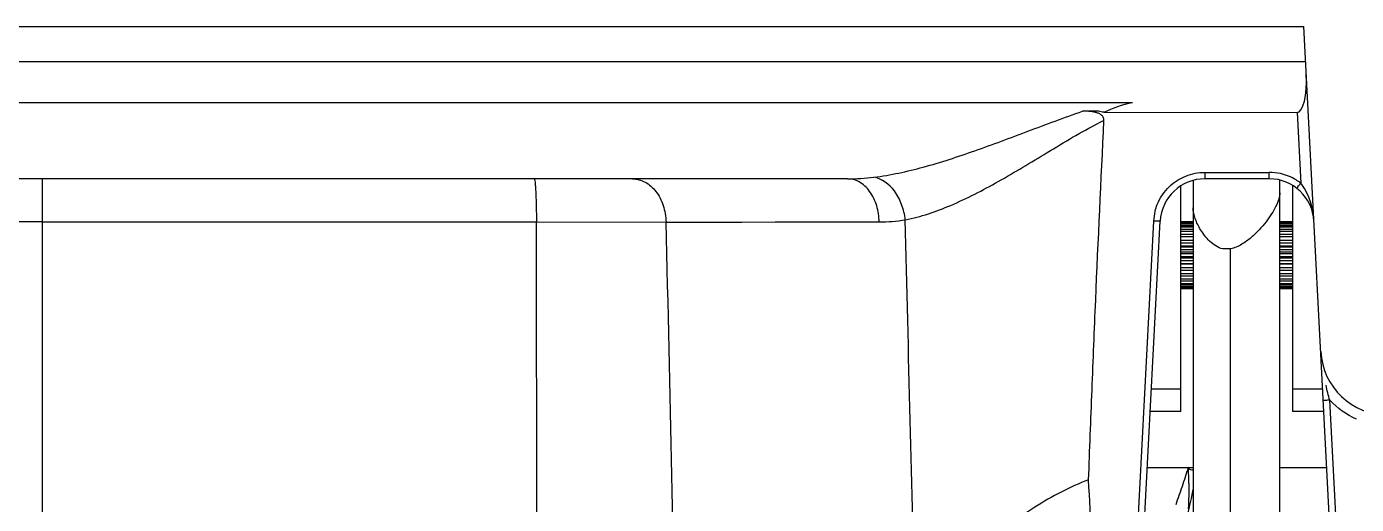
# Model space of a CAD drawing. Header units: millimetres. Extents: x -73584 to -37571, y -61249 to -50748.
# Drawn here: x -54534.3 to -54474.7, y -59219.9 to -59198.5 of the extents above; entities that cross this region are included whole.
import ezdxf

# ---------------------------------------------------------------- set-up
doc = ezdxf.new("R2010")
doc.units = ezdxf.units.MM
doc.header["$LTSCALE"] = 200
doc.layers.add('DIM', color=3, linetype='Continuous')

# ---------------------------------------------------------------- blocks, each defined once
blk = doc.blocks.new('12586')
at = {"color": 7, "linetype": 'Continuous'}
for p, q in [((-40178.848, -54872.11), (-40064.445, -54872.11)), ((-40063.17, -54896.429), (-40064.445, -54872.11)), ((-40064.362, -54873.691), (-40178.931, -54873.691)), ((-40171.035, -54875.502), (-40072.109, -54875.502)), ((-40073.403, -54875.936), (-40064.743, -54875.956)), ((-40064.743, -54875.956), (-40064.577, -54879.115)), ((-40068.876, -54878.634), (-40065.986, -54878.634)), ((-40068.876, -54878.634), (-40068.876, -54878.921)), ((-40065.986, -54878.921), (-40065.986, -54878.634)), ((-40084.872, -54878.921), (-40158.409, -54878.921)), ((-40120.933, -54915.888), (-40120.934, -54878.921)), ((-40069.949, -54889.334), (-40069.949, -54879.234)), ((-40069.399, -54879), (-40069.399, -54896.055)), ((-40065.986, -54878.921), (-40068.876, -54878.921)), ((-40065.516, -54882.111), (-40065.516, -54878.979)), ((-40064.949, -54879.211), (-40064.949, -54889.334)), ((-40120.934, -54880.851), (-40122.36, -54880.851)), ((-40120.934, -54880.851), (-40098.812, -54880.851)), ((-40098.812, -54880.851), (-40093.004, -54880.855)), ((-40098.755, -54915.886), (-40098.812, -54880.851)), ((-40093.004, -54880.855), (-40083.458, -54880.851)), ((-40071.172, -54880.813), (-40071.97, -54896.026)), ((-40071.708, -54896.755), (-40070.873, -54880.816)), ((-40069.949, -54880.837), (-40069.399, -54880.837)), ((-40069.949, -54880.85), (-40069.399, -54880.85)), ((-40069.949, -54880.889), (-40069.399, -54880.889)), ((-40069.949, -54880.929), (-40069.399, -54880.929)), ((-40069.949, -54881.004), (-40069.399, -54881.004)), ((-40069.949, -54881.069), (-40069.399, -54881.069)), ((-40069.949, -54881.177), (-40069.399, -54881.177)), ((-40065.516, -54880.837), (-40064.949, -54880.837)), ((-40065.516, -54880.85), (-40064.949, -54880.85)), ((-40065.516, -54880.889), (-40064.949, -54880.889)), ((-40065.516, -54880.929), (-40064.949, -54880.929)), ((-40065.516, -54881.004), (-40064.949, -54881.004)), ((-40065.516, -54881.069), (-40064.949, -54881.069)), ((-40065.516, -54881.177), (-40064.949, -54881.177)), ((-40069.949, -54881.264), (-40069.399, -54881.264)), ((-40069.949, -54881.401), (-40069.399, -54881.401)), ((-40069.949, -54881.506), (-40069.399, -54881.506)), ((-40069.949, -54881.665), (-40069.399, -54881.665)), ((-40069.949, -54881.784), (-40069.399, -54881.784)), ((-40065.516, -54881.264), (-40064.949, -54881.264)), ((-40065.516, -54881.401), (-40064.949, -54881.401)), ((-40065.516, -54881.506), (-40064.949, -54881.506)), ((-40065.516, -54881.665), (-40064.949, -54881.665)), ((-40065.516, -54881.784), (-40064.949, -54881.784)), ((-40069.399, -54881.932), (-40069.949, -54881.932)), ((-40069.949, -54881.959), (-40069.399, -54881.959)), ((-40069.949, -54882.086), (-40069.399, -54882.086)), ((-40069.399, -54882.198), (-40069.949, -54882.198)), ((-40069.949, -54882.269), (-40069.399, -54882.269)), ((-40069.949, -54882.399), (-40069.399, -54882.399)), ((-40067.724, -54896.055), (-40067.723, -54882.057)), ((-40064.949, -54881.932), (-40065.516, -54881.932)), ((-40065.516, -54881.959), (-40064.949, -54881.959)), ((-40065.516, -54882.086), (-40064.949, -54882.086)), ((-40065.516, -54882.557), (-40065.516, -54882.111)), ((-40064.949, -54882.198), (-40065.516, -54882.198)), ((-40065.516, -54882.269), (-40064.949, -54882.269)), ((-40065.516, -54882.399), (-40064.949, -54882.399)), ((-40069.399, -54882.47), (-40069.949, -54882.47)), ((-40069.949, -54882.582), (-40069.399, -54882.582)), ((-40069.949, -54882.709), (-40069.399, -54882.709)), ((-40069.399, -54882.736), (-40069.949, -54882.736)), ((-40069.949, -54882.884), (-40069.399, -54882.884)), ((-40069.949, -54883.003), (-40069.399, -54883.003)), ((-40064.949, -54882.47), (-40065.516, -54882.47)), ((-40065.516, -54896.056), (-40065.516, -54882.557)), ((-40065.516, -54882.582), (-40064.949, -54882.582)), ((-40065.516, -54882.709), (-40064.949, -54882.709)), ((-40064.949, -54882.736), (-40065.516, -54882.736)), ((-40065.516, -54882.884), (-40064.949, -54882.884)), ((-40065.516, -54883.003), (-40064.949, -54883.003)), ((-40069.949, -54883.162), (-40069.399, -54883.162)), ((-40069.949, -54883.267), (-40069.399, -54883.267)), ((-40069.949, -54883.404), (-40069.399, -54883.404)), ((-40069.949, -54883.491), (-40069.399, -54883.491)), ((-40069.949, -54883.599), (-40069.399, -54883.599)), ((-40065.516, -54883.162), (-40064.949, -54883.162)), ((-40065.516, -54883.267), (-40064.949, -54883.267)), ((-40065.516, -54883.404), (-40064.949, -54883.404)), ((-40065.516, -54883.491), (-40064.949, -54883.491)), ((-40065.516, -54883.599), (-40064.949, -54883.599)), ((-40069.949, -54883.664), (-40069.399, -54883.664)), ((-40069.949, -54883.739), (-40069.399, -54883.739)), ((-40069.949, -54883.779), (-40069.399, -54883.779)), ((-40069.949, -54883.818), (-40069.399, -54883.818)), ((-40069.949, -54883.831), (-40069.399, -54883.831)), ((-40065.516, -54883.664), (-40064.949, -54883.664)), ((-40065.516, -54883.739), (-40064.949, -54883.739)), ((-40065.516, -54883.779), (-40064.949, -54883.779)), ((-40065.516, -54883.818), (-40064.949, -54883.818)), ((-40065.516, -54883.831), (-40064.949, -54883.831)), ((-40069.949, -54888.334), (-40071.267, -54888.334)), ((-40063.595, -54888.334), (-40064.949, -54888.334)), ((-40062.927, -54895.358), (-40063.269, -54888.829)), ((-40069.949, -54889.334), (-40071.319, -54889.334)), ((-40063.542, -54889.334), (-40064.949, -54889.334)), ((-40071.45, -54891.834), (-40069.399, -54891.834)), ((-40065.516, -54891.834), (-40063.411, -54891.834))]:
    blk.add_line(p, q, dxfattribs=at)
for points in [[(-40093.004, -54880.855), (-40091.252, -54880.855), (-40089.605, -54880.854), (-40088.118, -54880.852), (-40086.659, -54880.852), (-40085.089, -54880.851), (-40083.458, -54880.851)], [(-40069.759, -54894.289), (-40069.679, -54894.057), (-40069.609, -54893.804), (-40069.541, -54893.532), (-40069.474, -54893.226), (-40069.41, -54892.893), (-40069.399, -54892.831)]]:
    blk.add_lwpolyline(points, dxfattribs=at)
for centre, radius, start, end in [((-40065.928, -54891.539), 16.963, 116.12428, 117.01621), ((-40084.874, -54869.116), 9.805, 270.0076, 276.90402), ((-40065.987, -54880.943), 2.309, 77.43152, 89.97567), ((-40065.991, -54880.947), 2.314, 58.61975, 77.34678), ((-40068.876, -54880.921), 2, 90, 177), ((-40065.986, -54880.921), 2, 3.00009, 90), ((-40065.987, -54880.936), 2.302, 52.24551, 58.56856), ((-40066.118, -54880.36), 1.98, 36.90525, 38.93332), ((-40068.868, -54880.936), 2.308, 165.91736, 176.95635), ((-40067.899, -54886.06), 4.007, 87.48674, 92.51309), ((-40060.687, -54886.487), 3, 183, 270), ((-40122.474, -54874.907), 55.513, 341.33622, 342.23116), ((-40087.429, -54892.611), 17.836, 0.23692, 2.44843), ((-40124.41, -54874.254), 57.556, 340.47492, 341.33639)]:
    blk.add_arc(centre, radius, start, end, dxfattribs=at)
blk.add_ellipse((-40064.834, -54874.235), major_axis=(-0.1, 1.72), ratio=0.290096, start_param=-3.158401, end_param=-1.589826, dxfattribs=at)
for points, knots in [([(-40083.695, -54878.85), (-40082.948, -54878.756), (-40081.419, -54878.42), (-40079.134, -54877.669), (-40076.775, -54876.781), (-40075.171, -54876.183), (-40074.352, -54875.893)], [0, 0, 0, 0, 0.229946, 0.476675, 0.734752, 1, 1, 1, 1]), ([(-40073.403, -54875.936), (-40073.483, -54875.936), (-40073.637, -54875.89), (-40073.876, -54875.883), (-40074.114, -54875.898), (-40074.273, -54875.893), (-40074.352, -54875.893)], [0, 0, 0, 0, 0.250006, 0.499338, 0.750092, 1, 1, 1, 1]), ([(-40073.398, -54876.309), (-40073.395, -54876.261), (-40073.411, -54876.161), (-40073.512, -54876.051), (-40073.642, -54875.986), (-40073.826, -54875.93), (-40074.065, -54875.899), (-40074.257, -54875.893), (-40074.352, -54875.893)], [0, 0, 0, 0, 0.124595, 0.249251, 0.374359, 0.499513, 0.749695, 1, 1, 1, 1]), ([(-40082.291, -54880.752), (-40081.591, -54880.623), (-40080.155, -54880.127), (-40078.066, -54879.036), (-40075.905, -54877.728), (-40074.421, -54876.828), (-40073.634, -54876.427)], [0, 0, 0, 0, 0.219918, 0.464576, 0.727176, 1, 1, 1, 1]), ([(-40074.079, -54892.391), (-40074.031, -54891.05), (-40073.926, -54888.369), (-40073.714, -54883.008), (-40073.518, -54878.989), (-40073.391, -54876.309)], [0, 0, 0, 0, 0.250106, 0.49989, 1, 1, 1, 1]), ([(-40082.291, -54880.751), (-40082.317, -54880.521), (-40082.432, -54880.067), (-40082.802, -54879.326), (-40083.332, -54878.91), (-40083.695, -54878.85)], [0, 0, 0, 0, 0.279202, 0.556933, 1, 1, 1, 1]), ([(-40070.458, -54879.264), (-40070.248, -54879.066), (-40069.748, -54878.745), (-40069.165, -54878.634), (-40068.876, -54878.634)], [0, 0, 0, 0, 0.499948, 1, 1, 1, 1]), ([(-40098.91, -54878.921), (-40098.906, -54878.921), (-40098.897, -54878.936), (-40098.885, -54878.982), (-40098.869, -54879.09), (-40098.855, -54879.263), (-40098.841, -54879.5), (-40098.829, -54879.787), (-40098.817, -54880.244), (-40098.813, -54880.603), (-40098.812, -54880.851)], [0, 0, 0, 0, 0.006799, 0.02181, 0.078661, 0.170387, 0.293585, 0.443998, 0.616282, 1, 1, 1, 1]), ([(-40094.51, -54878.921), (-40094.316, -54878.921), (-40093.905, -54879.033), (-40093.418, -54879.478), (-40093.098, -54880.115), (-40093.013, -54880.603), (-40093.004, -54880.855)], [0, 0, 0, 0, 0.216995, 0.454162, 0.71786, 1, 1, 1, 1]), ([(-40083.458, -54880.851), (-40083.464, -54880.609), (-40083.537, -54880.125), (-40083.836, -54879.483), (-40084.303, -54879.032), (-40084.696, -54878.921), (-40084.872, -54878.921)], [0, 0, 0, 0, 0.277379, 0.554744, 0.798016, 1, 1, 1, 1]), ([(-40071.106, -54880.374), (-40071.08, -54880.269), (-40070.946, -54879.858), (-40070.692, -54879.487), (-40070.458, -54879.264)], [0, 0, 0, 0, 0.251529, 1, 1, 1, 1]), ([(-40064.761, -54879.34), (-40064.76, -54879.341), (-40064.754, -54879.331), (-40064.744, -54879.324), (-40064.726, -54879.301), (-40064.692, -54879.262), (-40064.642, -54879.198), (-40064.6, -54879.144), (-40064.577, -54879.115)], [0, 0, 0, 0, 0.019312, 0.074911, 0.166016, 0.291596, 0.627266, 1, 1, 1, 1]), ([(-40065.516, -54879.547), (-40065.516, -54879.642), (-40065.557, -54879.852), (-40065.689, -54880.167), (-40065.885, -54880.506), (-40066.136, -54880.858), (-40066.44, -54881.215), (-40066.798, -54881.561), (-40067.217, -54881.872), (-40067.547, -54882.017), (-40067.723, -54882.057)], [0, 0, 0, 0, 0.082296, 0.180397, 0.293034, 0.417845, 0.552524, 0.695259, 0.844753, 1, 1, 1, 1]), ([(-40068.075, -54882.057), (-40068.297, -54882.007), (-40068.59, -54881.801), (-40068.879, -54881.475), (-40069.11, -54881.145), (-40069.317, -54880.734), (-40069.399, -54880.38), (-40069.399, -54880.215)], [0, 0, 0, 0, 0.286445, 0.422545, 0.552708, 0.792283, 1, 1, 1, 1]), ([(-40092.209, -54911.055), (-40092.315, -54908.546), (-40092.661, -54898.481), (-40092.809, -54888.411), (-40093.003, -54880.855)], [0, 0, 0, 0, 0.249393, 1, 1, 1, 1]), ([(-40070.873, -54880.816), (-40070.873, -54880.818), (-40070.884, -54880.818), (-40070.898, -54880.821), (-40070.927, -54880.821), (-40070.981, -54880.821), (-40071.065, -54880.818), (-40071.136, -54880.815), (-40071.172, -54880.813)], [0, 0, 0, 0, 0.02036, 0.076629, 0.168366, 0.294517, 0.630486, 1, 1, 1, 1]), ([(-40063.269, -54888.829), (-40063.307, -54888.831), (-40063.377, -54888.834), (-40063.461, -54888.837), (-40063.514, -54888.836), (-40063.543, -54888.836), (-40063.557, -54888.834), (-40063.569, -54888.834), (-40063.569, -54888.832)], [0, 0, 0, 0, 0.381127, 0.705196, 0.829341, 0.921584, 0.978921, 1, 1, 1, 1]), ([(-40069.398, -54891.961), (-40069.435, -54891.957), (-40069.528, -54891.972), (-40069.585, -54891.89), (-40069.609, -54891.849)], [0, 0, 0, 0, 0.442567, 1, 1, 1, 1]), ([(-40074.086, -54892.39), (-40074.922, -54892.713), (-40076.494, -54893.526), (-40078.545, -54895.111), (-40080.258, -54896.896), (-40081.32, -54898.107), (-40081.838, -54898.699)], [0, 0, 0, 0, 0.266255, 0.521564, 0.766469, 1, 1, 1, 1]), ([(-40069.593, -54892.537), (-40069.592, -54892.731), (-40069.597, -54893.115), (-40069.607, -54893.499), (-40069.624, -54893.688)], [0, 0, 0, 0, 0.505571, 1, 1, 1, 1])]:
    blk.add_open_spline(points, degree=3, knots=knots, dxfattribs=at)
for points in [[(-40073.403, -54875.94), (-40072.986, -54875.756), (-40072.556, -54875.59), (-40072.109, -54875.502)], [(-40063.989, -54880.816), (-40064.019, -54880.239), (-40064.187, -54879.633), (-40064.534, -54879.171)], [(-40083.458, -54880.851), (-40083.068, -54880.85), (-40082.676, -54880.819), (-40082.291, -54880.751)], [(-40081.838, -54898.699), (-40082.007, -54892.717), (-40082.141, -54886.734), (-40082.291, -54880.751)], [(-40063.269, -54888.829), (-40063.354, -54888.615), (-40063.397, -54888.385), (-40063.444, -54888.16)], [(-40062.086, -54889.675), (-40062.53, -54889.481), (-40062.939, -54889.184), (-40063.269, -54888.829)], [(-40074.041, -54897.615), (-40073.968, -54895.875), (-40073.954, -54894.127), (-40074.087, -54892.39)]]:
    blk.add_open_spline(points, degree=3, dxfattribs=at)
blk = doc.blocks.new('*U1115')
at = {"layer": 'DIM', "color": 0}
blk.add_blockref('12586', (40121.647, 54909.248), dxfattribs=at)
blk = doc.blocks.new('*U1116')
at = {"layer": 'DIM', "color": 0, "linetype": 'ByBlock', "lineweight": -2, "transparency": 16777216}
blk.add_blockref('*U1115', (0, 0), dxfattribs=at)

msp = doc.modelspace()

# ---------------------------------------------------------------- block references
at = {"layer": 'DIM', "color": 0}
msp.add_blockref('*U1116', (-54534.278, -59235.614), dxfattribs=at)

doc.saveas('drawing.dxf')
